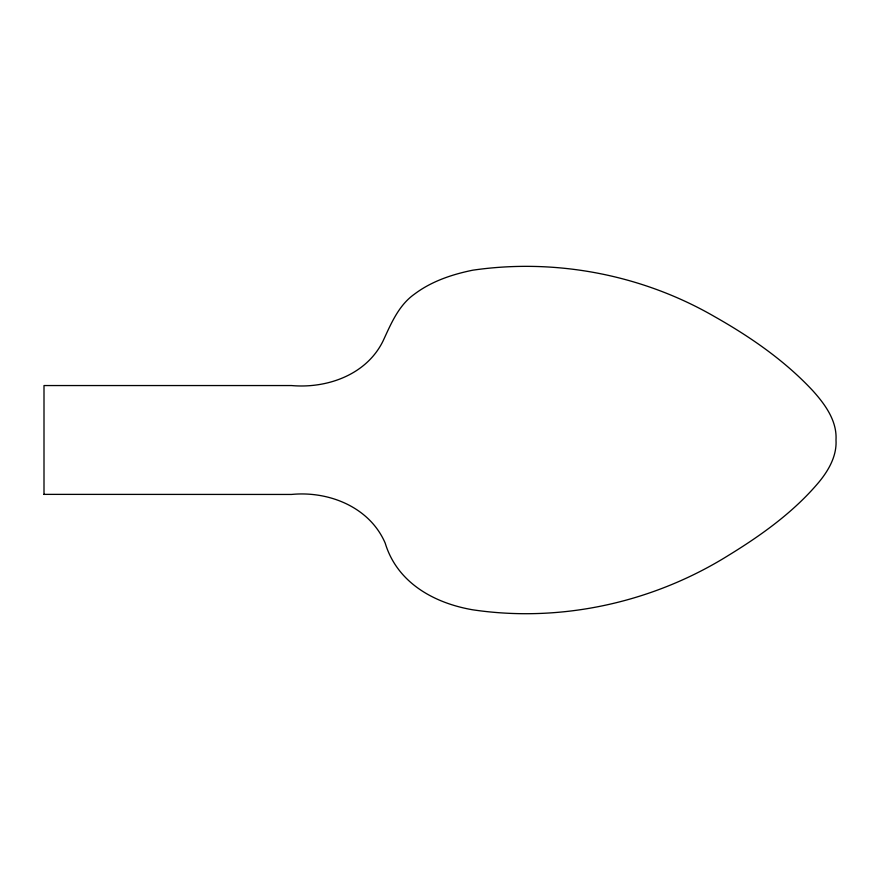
<?xml version="1.0" encoding="UTF-8"?>
<svg xmlns="http://www.w3.org/2000/svg" width="880" height="880" viewBox="0 0 880 880"><rect width="100%" height="100%" fill="white"/><g stroke="black" fill="none" stroke-linecap="round" stroke-linejoin="round"><path stroke-width="1.32" d="M44 494.373L291.5 494.45C328.79 490.798 369.666 507.056 385.198 543.114C397.177 582.813 434.181 603.207 472.824 609.818C561.077 622.897 652.894 602.558 728.497 555.368C761.585 535.073 793.771 512.028 818.917 482.141C828.674 470.316 836.957 455.829 836 440C837.144 420.783 824.956 404.195 812.724 390.632C784.652 360.525 750.365 336.875 714.681 316.679C642.147 274.67 555.687 258.148 472.824 270.182C452.199 274.373 431.574 281.248 414.601 294.03C398.475 305.327 390.918 324.071 382.932 341.231C366.311 374.858 327.041 388.685 291.5 385.55L44 385.55L44 494.45"/></g></svg>
